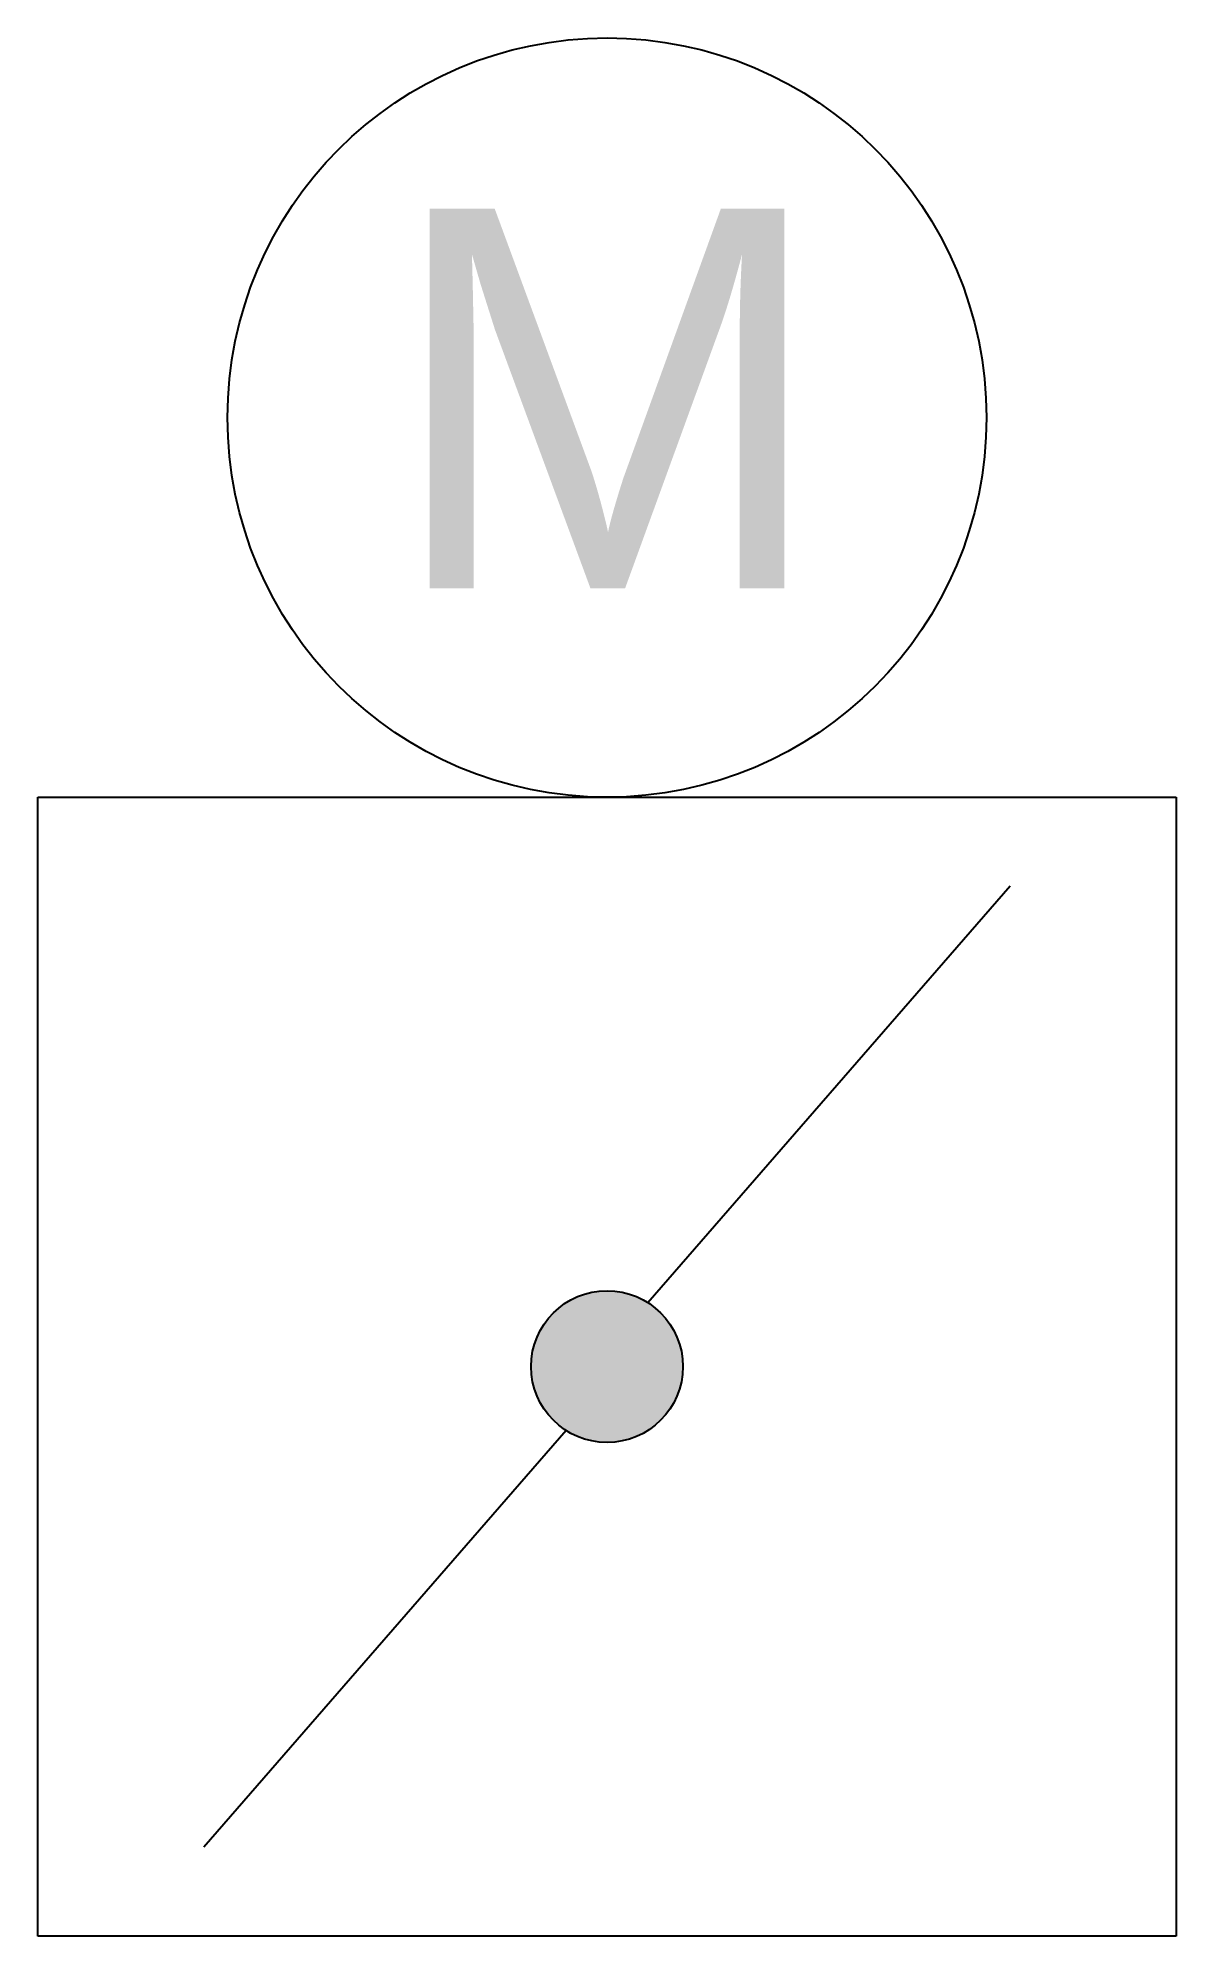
# Model space of a CAD drawing. Header units: millimetres. Extents: x -150 to 150, y -150 to 350.
import ezdxf
from ezdxf.enums import TextEntityAlignment as Align

# ---------------------------------------------------------------- set-up
doc = ezdxf.new("R2010")
doc.units = ezdxf.units.MM
doc.styles.add('EHS_Text', font='arial.ttf')

msp = doc.modelspace()

# ---------------------------------------------------------------- hatches: boundary and pattern name
at = {"linetype": 'ByBlock', "lineweight": -2}
h = msp.add_hatch(color=0, dxfattribs=at)
h.dxf.hatch_style = 1
h.paths.add_polyline_path([(0, 20, 1), (0, -20, 1)])

# ---------------------------------------------------------------- linework, layer by layer
at = {"color": 0, "linetype": 'ByBlock', "lineweight": -2}
for p, q in [((-150, -150), (-150, 150)), ((-150, 150), (150, 150)), ((150, 150), (150, -150)), ((106.23, 126.6), (10.8, 16.83)), ((-10.8, -16.83), (-106.23, -126.6)), ((150, -150), (-150, -150))]:
    msp.add_line(p, q, dxfattribs=at)
for centre, radius in [((0, 250), 100), ((0, 0), 20)]:
    msp.add_circle(centre, radius, dxfattribs=at)

# ---------------------------------------------------------------- texts
at = {"color": 0, "linetype": 'ByBlock', "lineweight": -2, "style": 'EHS_Text'}
msp.add_text('M', height=100, dxfattribs=at).set_placement((0, 205.03), align=Align.CENTER)

doc.saveas('drawing.dxf')
